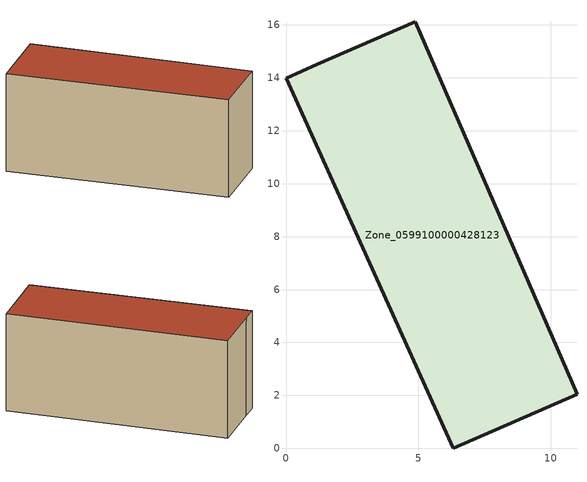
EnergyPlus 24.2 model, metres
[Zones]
Zone_0599100000428123
 floor ground (C_G): 11,2.05 6.32,0 0,13.98 1.17,14.51 4.88,16.12 z0
 wall outside (C_F): 6.32,0 11,2.05 4.88,16.12 1.17,14.51 0,13.98 6.32,0 z0:6.96
 roof outside (C_R): 11,2.05 4.88,16.12 1.17,14.51 0,13.98 6.32,0 z6.96
[BUILDING]
Pand.0599100000428123: North Axis=0; Terrain=City; Loads Convergence Tolerance Value=0.04; Temperature Convergence Tolerance Value=0.4; Solar Distribution=FullExterior; Maximum Number of Warmup Days=25; Minimum Number of Warmup Days=1
[Site:Location]
Rotterdam.The.Hague.AP_ZH_NLD Design_Conditions: Latitude=51.96; Longitude=4.45; Time Zone=1; Elevation=-4.5
[SITE:GROUNDTEMPERATURE:BUILDINGSURFACE]
18, 18, 18, 18, 18, 18, 18, 18, 18, 18, 18, 18
[MATERIAL] Thermal Absorptance=0.9; Solar Absorptance=0.7; Visible Absorptance=0.7
Name | Roughness | Thickness | Conductivity | Density | Specific Heat
G.D.2006-2014 | MediumSmooth | 0.15 | 0.06 | 540 | 1210
F.D.2006-2014 | Rough | 0.3 | 0.12 | 1920 | 840
R.D.2006-2014 | MediumRough | 0.2 | 0.08 | 1500 | 1000
[CONSTRUCTION]
C_G: G.D.2006-2014
C_F: F.D.2006-2014
C_R: R.D.2006-2014
[ZONE]
Zone_0599100000428123: Type=1; Multiplier=1; Ceiling Height=Autocalculate; Volume=Autocalculate; Floor Area=autocalculate; Part of Total Floor Area=Yes
[ZONEINFILTRATION:DESIGNFLOWRATE]
Infil_Zone_0599100000428123: Zone or ZoneList or Space or SpaceList=Zone_0599100000428123; Schedule=AlwaysOn; Design Flow Rate Calculation Method=Flow/Area; Flow Rate per Floor Area=0.0021; Constant Term Coefficient=1; Temperature Term Coefficient=0; Velocity Term Coefficient=0; Velocity Squared Term Coefficient=0
[HVACTEMPLATE:ZONE:IDEALLOADSAIRSYSTEM]
Zone_0599100000428123: Maximum Heating Supply Air Temperature=50; Minimum Cooling Supply Air Temperature=13; Maximum Heating Supply Air Humidity Ratio=0.0156; Minimum Cooling Supply Air Humidity Ratio=0.0077; Heating Limit=NoLimit; Cooling Limit=NoLimit; Dehumidification Control Type=ConstantSensibleHeatRatio; Cooling Sensible Heat Ratio=0.7; Dehumidification Setpoint=60; Humidification Control Type=None; Humidification Setpoint=30; Outdoor Air Method=None; Outdoor Air Flow Rate per Person=0.00944; Outdoor Air Flow Rate per Zone Floor Area=0; Outdoor Air Flow Rate per Zone=0; Demand Controlled Ventilation Type=None; Outdoor Air Economizer Type=NoEconomizer; Heat Recovery Type=None; Sensible Heat Recovery Effectiveness=0.7; Latent Heat Recovery Effectiveness=0.65
[ZONECONTROL:THERMOSTAT]
ThermostatControl_Zone_0599100000428123: Zone or ZoneList=Zone_0599100000428123; Control Type Schedule=DualSetpointControlType; Control 1=Thermostat_Zone_0599100000428123; Temperature Difference Between Cutout And Setpoint=0
[THERMOSTATSETPOINT:DUALSETPOINT]
Thermostat_Zone_0599100000428123: Heating Setpoint Temperature Schedule=HeatingSetpoint_Zone_0599100000428123; Cooling Setpoint Temperature Schedule=CoolingSetpoint_Zone_0599100000428123
[SCHEDULE:COMPACT]
HeatingSetpoint_Zone_0599100000428123: Through: 12/31, For: AllDays, Until: 24:00, 21
CoolingSetpoint_Zone_0599100000428123: Through: 12/31, For: AllDays, Until: 24:00, 24
DualSetpointControlType: Through: 12/31, For: AllDays, Until: 24:00, 4
AlwaysOn: Through: 12/31, For: AllDays, Until: 24:00, 1
